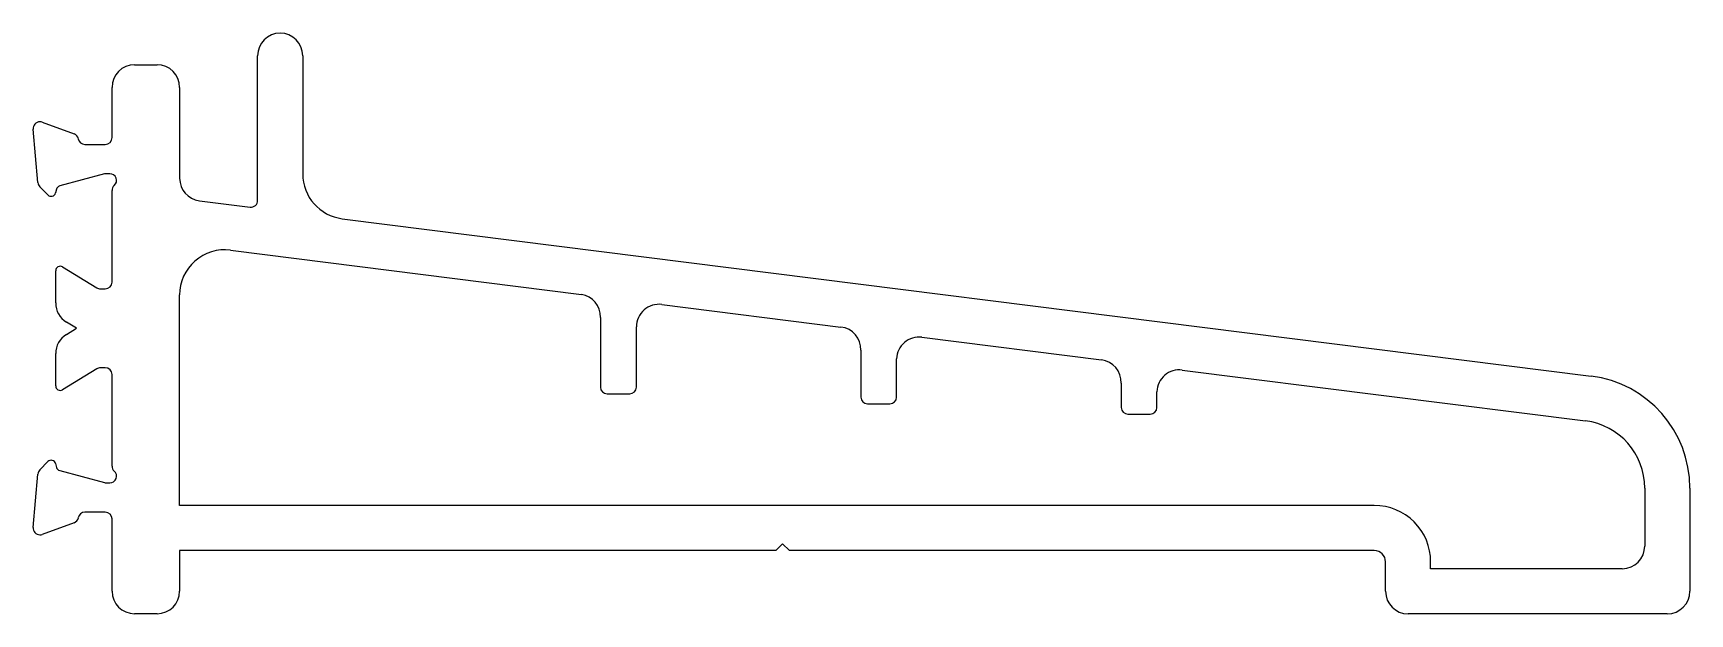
# Model space of a CAD drawing. Extents: x 1849.1 to 1922.6, y 1794.6 to 1820.4.
import ezdxf

# ---------------------------------------------------------------- set-up
doc = ezdxf.new("R2010")
doc.units = 0
doc.layers.get('0').update_dxf_attribs({"linetype": 'CONTINUOUS'})

msp = doc.modelspace()

# ---------------------------------------------------------------- linework, layer by layer
for p, q in [((1859.036, 1812.961), (1859.036, 1819.369)), ((1861.036, 1819.369), (1861.036, 1814.133)), ((1853.575, 1818.969), (1854.575, 1818.969)), ((1852.575, 1815.742), (1852.575, 1817.969)), ((1855.575, 1817.969), (1855.575, 1813.939)), ((1849.476, 1816.424), (1850.889, 1815.91)), ((1849.283, 1813.75), (1849.076, 1816.116)), ((1851.375, 1815.442), (1852.275, 1815.442)), ((1852.237, 1814.132), (1850.255, 1813.6)), ((1852.475, 1814.142), (1852.315, 1814.142)), ((1849.734, 1813.2), (1849.37, 1813.564)), ((1850.114, 1813.459), (1850.068, 1813.29)), ((1852.575, 1809.342), (1852.575, 1813.395)), ((1856.45, 1812.947), (1858.698, 1812.664)), ((1862.786, 1812.149), (1918.2, 1805.174)), ((1857.825, 1810.758), (1873.4, 1808.797)), ((1850.075, 1808.416), (1850.075, 1809.842)), ((1850.379, 1810.012), (1851.898, 1809.086)), ((1852.054, 1809.042), (1852.275, 1809.042)), ((1855.575, 1799.444), (1855.575, 1808.773)), ((1876.966, 1808.349), (1884.915, 1807.348)), ((1850.997, 1807.293), (1850.554, 1807.563)), ((1874.24, 1807.775), (1874.241, 1804.688)), ((1850.554, 1807.023), (1850.997, 1807.293)), ((1875.841, 1804.688), (1875.841, 1807.356)), ((1888.5, 1806.897), (1896.467, 1805.894)), ((1850.075, 1804.744), (1850.075, 1806.169)), ((1885.795, 1806.32), (1885.795, 1804.247)), ((1887.381, 1804.247), (1887.381, 1805.939)), ((1851.898, 1805.5), (1850.379, 1804.573)), ((1852.275, 1805.544), (1852.054, 1805.544)), ((1852.575, 1801.191), (1852.575, 1805.244)), ((1900.052, 1805.443), (1917.95, 1803.19)), ((1897.346, 1804.866), (1897.347, 1803.787)), ((1898.932, 1803.787), (1898.932, 1804.485)), ((1874.541, 1804.388), (1875.541, 1804.388)), ((1886.095, 1803.947), (1887.081, 1803.947)), ((1897.647, 1803.487), (1898.632, 1803.487)), ((1849.076, 1798.47), (1849.283, 1800.835)), ((1849.37, 1801.021), (1849.734, 1801.385)), ((1850.068, 1801.295), (1850.114, 1801.126)), ((1850.255, 1800.985), (1852.237, 1800.454)), ((1852.315, 1800.444), (1852.475, 1800.444)), ((1920.575, 1800.213), (1920.575, 1797.642)), ((1922.575, 1800.213), (1922.575, 1795.642)), ((1908.575, 1799.444), (1855.575, 1799.444)), ((1850.889, 1798.675), (1849.476, 1798.161)), ((1852.275, 1799.144), (1851.375, 1799.144)), ((1852.575, 1795.644), (1852.575, 1798.844)), ((1855.575, 1797.444), (1855.575, 1795.644)), ((1882.025, 1797.444), (1855.575, 1797.444)), ((1882.325, 1797.744), (1882.025, 1797.444)), ((1882.625, 1797.444), (1882.325, 1797.744)), ((1908.575, 1797.444), (1882.625, 1797.444)), ((1909.075, 1795.642), (1909.075, 1796.944)), ((1911.075, 1796.642), (1911.075, 1796.944)), ((1919.575, 1796.642), (1911.075, 1796.642)), ((1854.575, 1794.644), (1853.575, 1794.644)), ((1921.575, 1794.642), (1910.075, 1794.642))]:
    msp.add_line(p, q)
for centre, radius, start, end in [((1860.036, 1819.369), 1, 0, 180), ((1853.575, 1817.969), 1, 90, 180), ((1854.575, 1817.969), 1, 0.00632, 90.00016), ((1849.375, 1816.142), 0.3, 90, 185), ((1849.379, 1816.16), 0.281, 69.71969, 90.66397), ((1850.786, 1815.628), 0.3, 10.90428, 70), ((1851.375, 1815.742), 0.3, 190.90428, 270), ((1852.275, 1815.742), 0.3, 270, 360), ((1852.315, 1813.842), 0.3, 90, 105), ((1852.475, 1813.842), 0.3, 311.81031, 90), ((1863.036, 1814.133), 2, 180, 262.82602), ((1849.582, 1813.776), 0.3, 185, 225), ((1849.875, 1813.342), 0.2, 225, 345), ((1850.307, 1813.407), 0.2, 105, 165), ((1852.875, 1813.395), 0.3, 131.81031, 180), ((1856.575, 1813.939), 1, 180.00059, 262.82602), ((1858.736, 1812.961), 0.3, 262.82602, 360), ((1857.575, 1808.773), 2, 82.82602, 180), ((1850.275, 1809.842), 0.2, 58.60449, 180), ((1852.054, 1809.342), 0.3, 238.60449, 270), ((1852.275, 1809.342), 0.3, 270, 0), ((1851.075, 1808.416), 1, 180, 238.60449), ((1873.241, 1807.81), 1, 358, 80.82602), ((1876.841, 1807.356), 1, 82.82602, 180), ((1851.075, 1806.169), 1, 121.39551, 180), ((1884.795, 1806.355), 1, 358, 83.09617), ((1888.38, 1805.904), 1, 83.09617, 178), ((1852.054, 1805.244), 0.3, 90, 121.39551), ((1852.275, 1805.244), 0.3, 0, 90), ((1896.347, 1804.901), 1, 358, 83.09617), ((1899.931, 1804.45), 1, 83.09617, 178), ((1917.575, 1800.213), 5, 0, 82.82602), ((1850.275, 1804.744), 0.2, 180, 301.39551), ((1874.541, 1804.688), 0.3, 180, 270), ((1875.541, 1804.688), 0.3, 270, 360), ((1886.095, 1804.247), 0.3, 180, 270), ((1887.081, 1804.247), 0.3, 270, 360), ((1897.647, 1803.787), 0.3, 180, 270), ((1898.632, 1803.787), 0.3, 270, 0), ((1917.575, 1800.213), 3, 0, 82.82602), ((1849.582, 1800.809), 0.3, 135, 175), ((1849.875, 1801.244), 0.2, 15, 135), ((1850.307, 1801.178), 0.2, 195, 255), ((1852.475, 1800.744), 0.3, 270, 48.18969), ((1852.875, 1801.191), 0.3, 180, 228.18969), ((1852.315, 1800.744), 0.3, 255, 270), ((1908.575, 1796.944), 2.5, 0, 90.00001), ((1850.786, 1798.957), 0.3, 290, 349.09572), ((1851.375, 1798.844), 0.3, 90, 169.09572), ((1852.275, 1798.844), 0.3, 0, 90), ((1849.375, 1798.444), 0.3, 175, 270), ((1849.379, 1798.425), 0.281, 269.33603, 290.28031), ((1908.575, 1796.944), 0.5, 0, 90), ((1919.575, 1797.642), 1, 270, 0), ((1853.575, 1795.644), 1, 180, 270), ((1854.575, 1795.644), 1, 270, 0), ((1910.075, 1795.642), 1, 180, 270), ((1921.575, 1795.642), 1, 270, 0)]:
    msp.add_arc(centre, radius, start, end)

doc.saveas('drawing.dxf')
